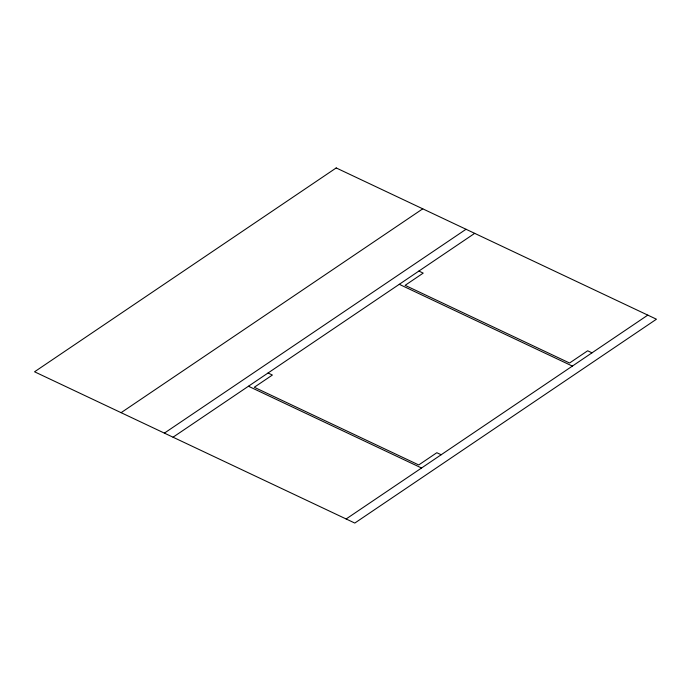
<?xml version="1.0" encoding="UTF-8"?>
<svg xmlns="http://www.w3.org/2000/svg" width="691" height="691" viewBox="0 0 691 691"><rect width="100%" height="100%" fill="white"/><g stroke="black" fill="none" stroke-linecap="round" stroke-linejoin="round"><path stroke-width="1.04" d="M121.098 412.674L422.762 208.82M164.38 433.119L466.036 229.265M173.035 437.204L474.691 233.351M346.139 518.967L647.795 315.122M418.884 271.062L423.212 273.109L405.116 285.34L569.557 363.017L587.661 350.786L591.988 352.833M399.277 284.312L572.381 366.083M268.056 372.993L272.384 375.04L254.279 387.271L418.729 464.948L436.833 452.717L441.16 454.756M248.449 386.243L421.553 468.006M336.206 167.939L34.55 371.793L354.794 523.061L656.45 319.207L336.206 167.939"/></g></svg>
